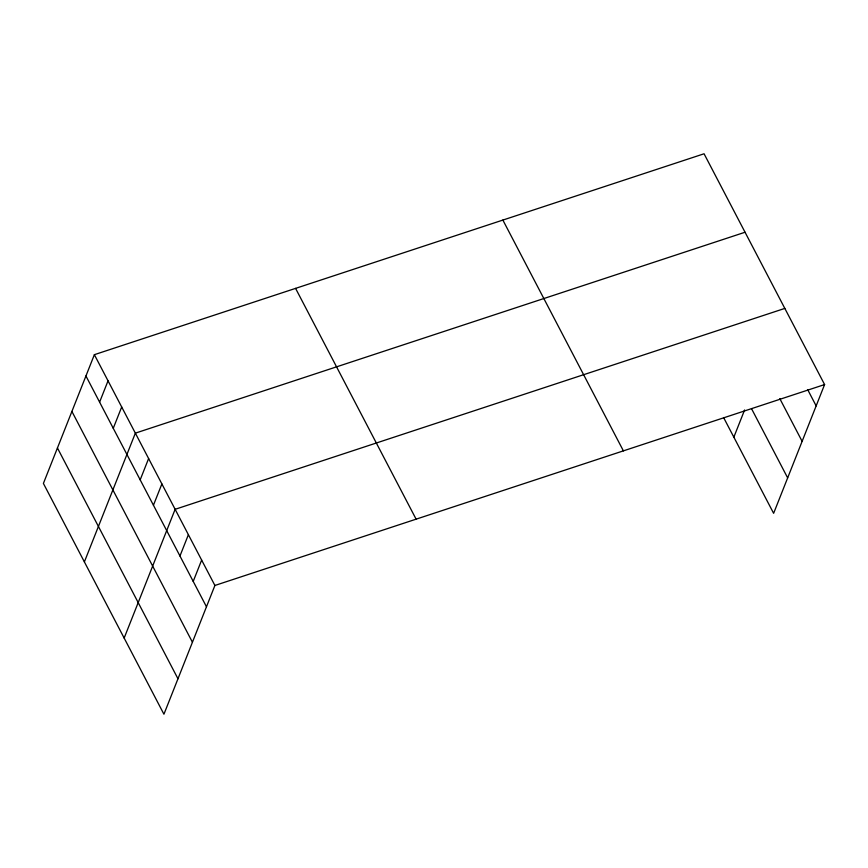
<?xml version="1.0" encoding="UTF-8"?>
<svg xmlns="http://www.w3.org/2000/svg" width="868" height="868" viewBox="0 0 868 868"><rect width="100%" height="100%" fill="white"/><g stroke="black" fill="none" stroke-linecap="round" stroke-linejoin="round"><path stroke-width="1.3" d="M94.373 354.676L43.4 483.433L163.933 714.223L214.906 585.466L94.373 354.676L704.067 153.777L824.6 384.567L773.627 513.324L723.597 417.541M99.603 402.144L108.033 380.835M113.263 428.304L121.694 406.983M84.38 561.9L135.365 433.143L745.048 232.244M140.182 479.852L148.623 458.532M153.441 505.23L161.882 483.921M124.157 638.067L175.13 509.31L784.824 308.411M179.958 556.008L188.389 534.699M193.217 581.397L201.647 560.088M733.851 437.168L744.603 409.978M214.906 585.466L824.6 384.567M807.728 389.732L816.159 405.888M779.822 398.64L802.119 441.345M751.504 408.633L787.656 477.867M502.865 220.071L623.398 450.872M295.576 288.371L416.108 519.173M85.943 375.985L206.476 606.786M71.903 411.443L192.436 642.244M57.44 447.975L177.973 678.776"/></g></svg>
